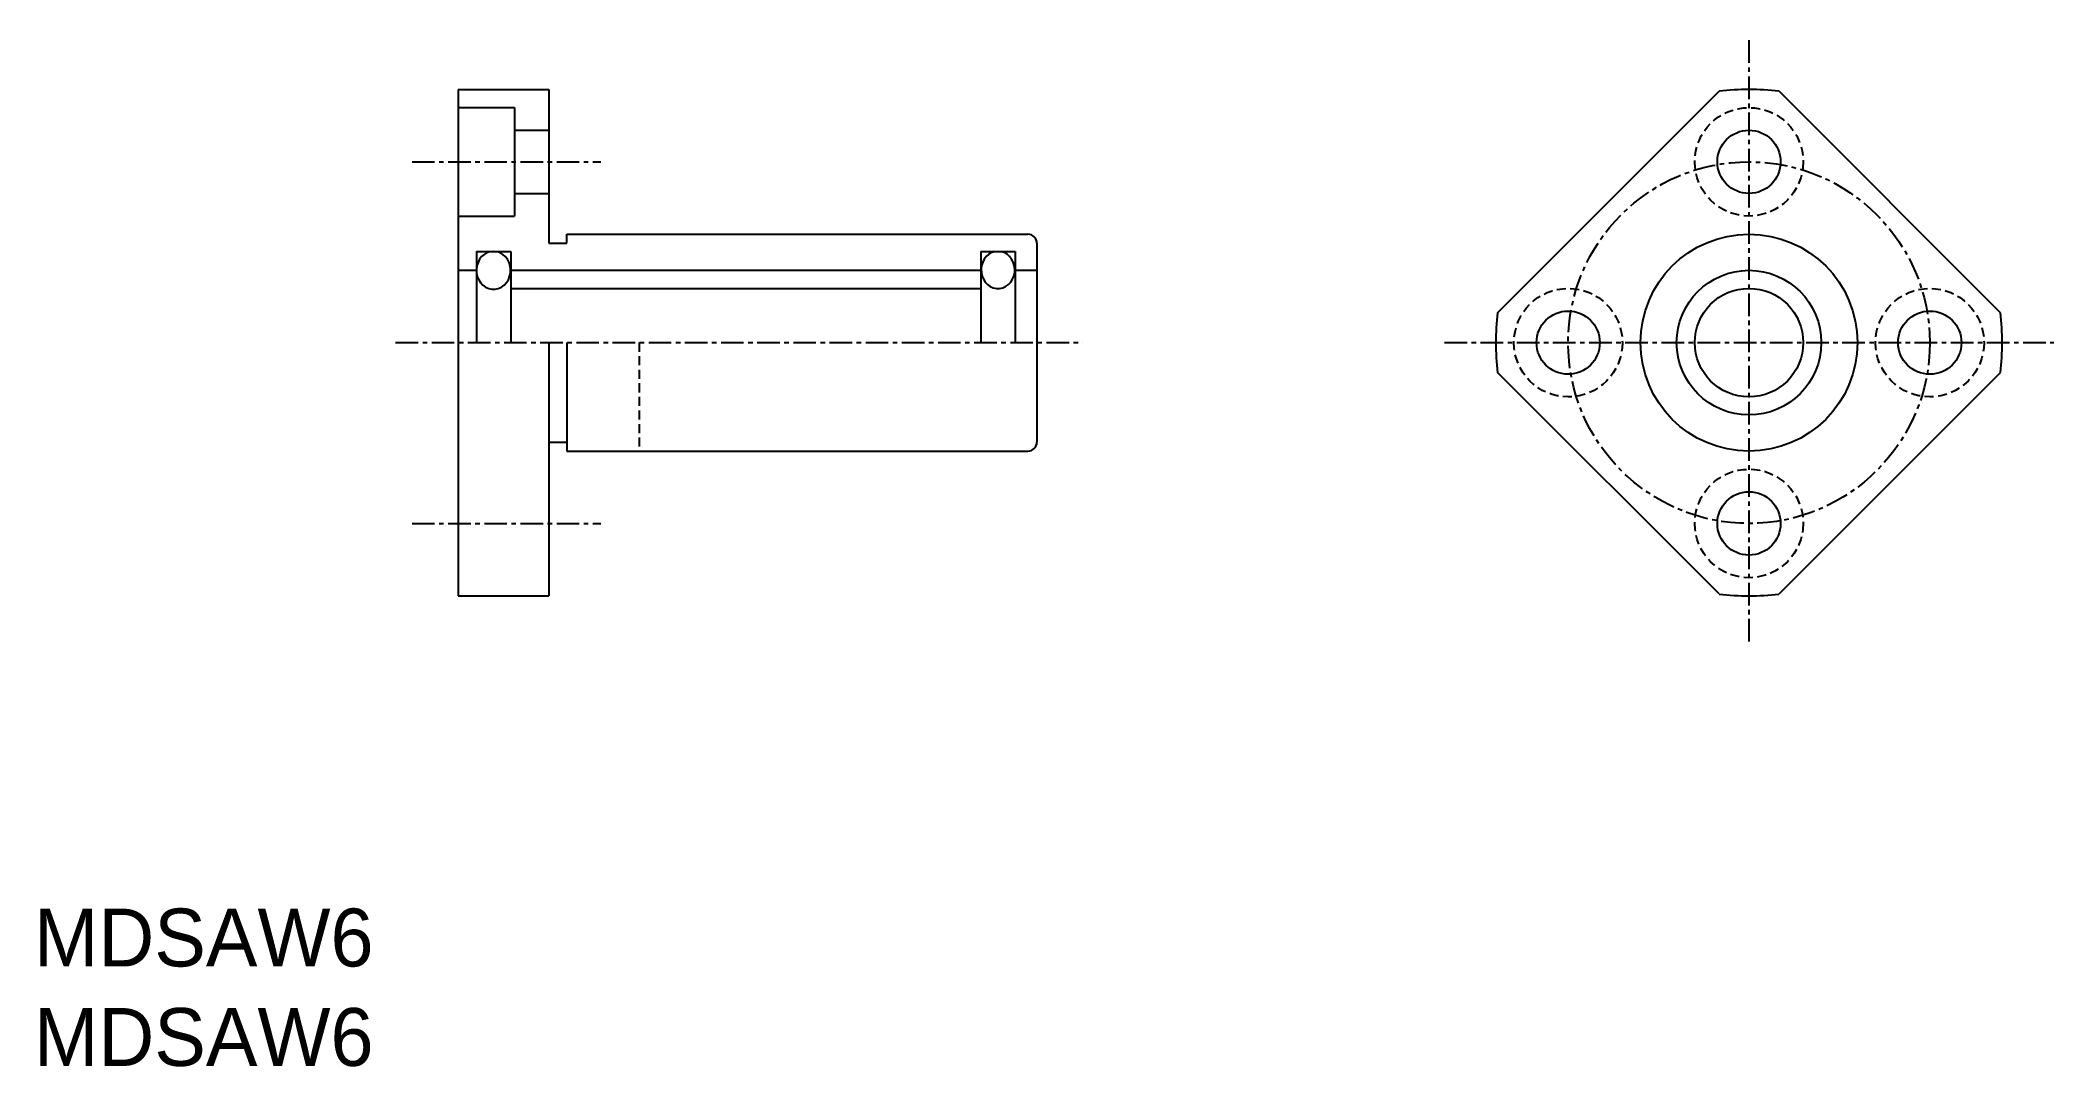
# Model space of a CAD drawing. Extents: x 10 to 122, y 10 to 67.
import ezdxf

# ---------------------------------------------------------------- set-up
doc = ezdxf.new("R2010")
doc.units = 0
doc.linetypes.add('CENTER', pattern=[2, 1.25, -0.25, 0.25, -0.25])
doc.linetypes.add('DASHED', pattern=[0.75, 0.5, -0.25])
doc.layers.get('0').update_dxf_attribs({"linetype": 'CONTINUOUS'})
doc.layers.add('CENTER', color=1, linetype='CENTER')

msp = doc.modelspace()

# ---------------------------------------------------------------- linework, layer by layer
at = {"color": 7, "linetype": 'CONTINUOUS'}
for p, q in [((33.47, 64), (33.47, 36)), ((33.47, 64), (38.47, 64)), ((38.47, 64), (38.47, 55.5)), ((90.95, 51.65), (103.2, 63.9)), ((118.76, 51.65), (106.51, 63.9)), ((33.47, 63), (36.57, 63)), ((36.57, 63), (36.57, 57)), ((36.57, 61.75), (38.47, 61.75)), ((36.57, 58.25), (38.47, 58.25)), ((33.47, 57), (36.57, 57)), ((39.47, 56), (64.97, 56)), ((39.47, 55.5), (39.47, 56)), ((34.47, 55.05), (36.37, 55.05)), ((34.47, 55.05), (34.47, 50)), ((36.37, 55.05), (36.37, 50)), ((38.47, 55.5), (39.47, 55.5)), ((62.37, 55.05), (64.27, 55.05)), ((62.37, 55.05), (62.37, 50)), ((64.27, 55.05), (64.27, 50)), ((65.47, 55.5), (65.47, 44.5)), ((33.47, 54), (34.47, 54)), ((34.47, 53.79), (34.47, 53.79)), ((36.37, 54), (62.37, 54)), ((64.27, 54), (65.47, 54)), ((34.47, 52.53), (34.47, 52.53)), ((36.37, 53), (62.37, 53)), ((38.47, 50), (38.47, 36)), ((39.47, 50), (39.47, 44)), ((103.2, 36.1), (90.95, 48.35)), ((106.51, 36.1), (118.76, 48.35)), ((38.47, 44.5), (39.47, 44.5)), ((39.47, 44), (64.97, 44)), ((33.47, 36), (38.47, 36))]:
    msp.add_line(p, q, dxfattribs=at)
at = {"color": 3, "linetype": 'DASHED'}
msp.add_line((43.47, 50), (43.47, 44), dxfattribs=at)
at = {"color": 7, "linetype": 'CONTINUOUS', "flags": 128}
for points in [[(35.42, 55.05), (35.24, 55.03), (35.06, 54.98), (34.9, 54.88), (34.76, 54.76), (34.65, 54.61), (34.56, 54.44), (34.5, 54.25), (34.47, 54.05), (34.48, 53.85), (34.52, 53.66), (34.6, 53.48), (34.7, 53.32), (34.83, 53.18), (34.98, 53.07), (35.15, 53), (35.33, 52.96), (35.51, 52.96), (35.68, 53), (35.85, 53.07), (36, 53.18), (36.13, 53.32), (36.24, 53.48), (36.31, 53.66), (36.35, 53.85), (36.36, 54.05), (36.34, 54.25), (36.28, 54.44), (36.19, 54.61), (36.07, 54.76), (35.93, 54.88), (35.77, 54.98), (35.6, 55.03)], [(63.32, 55.05), (63.14, 55.03), (62.97, 54.98), (62.81, 54.89), (62.67, 54.77), (62.56, 54.62), (62.47, 54.45), (62.41, 54.26), (62.39, 54.07), (62.4, 53.87), (62.44, 53.68), (62.51, 53.51), (62.61, 53.35), (62.74, 53.21), (62.89, 53.1), (63.05, 53.03), (63.23, 52.99), (63.4, 52.99), (63.58, 53.03), (63.74, 53.1), (63.89, 53.21), (64.02, 53.35), (64.12, 53.51), (64.2, 53.68), (64.24, 53.87), (64.25, 54.07), (64.22, 54.26), (64.16, 54.45), (64.07, 54.62), (63.96, 54.77), (63.82, 54.89), (63.66, 54.98), (63.49, 55.03)]]:
    msp.add_lwpolyline(points, close=True, dxfattribs=at)
at = {"color": 3, "linetype": 'DASHED'}
for centre in [(104.85, 60), (94.85, 50), (114.85, 50), (104.85, 40)]:
    msp.add_circle(centre, 3, dxfattribs=at)
at = {"color": 7, "linetype": 'CONTINUOUS'}
for centre, radius in [((104.85, 60), 1.75), ((104.85, 50), 6), ((104.85, 50), 4), ((104.85, 50), 3), ((94.85, 50), 1.75), ((114.85, 50), 1.75), ((104.85, 40), 1.75)]:
    msp.add_circle(centre, radius, dxfattribs=at)
for centre, radius, start, end in [((104.85, 50), 14, 83.2132, 96.7868), ((64.97, 55.5), 0.5, 0, 90), ((104.85, 50), 14, 173.2132, 186.7868), ((104.85, 50), 14, 353.2132, 6.7868), ((64.97, 44.5), 0.5, 270, 0), ((104.85, 50), 14, 263.2132, 276.7868)]:
    msp.add_arc(centre, radius, start, end, dxfattribs=at)
at = {"layer": 'CENTER', "color": 1, "linetype": 'CENTER'}
for p, q in [((104.85, 66.72), (104.85, 33.28)), ((30.91, 60), (41.36, 60)), ((30, 50), (68.01, 50)), ((88.01, 50), (121.7, 50)), ((30.91, 40), (41.36, 40))]:
    msp.add_line(p, q, dxfattribs=at)
msp.add_circle((104.85, 50), 10, dxfattribs=at)

# ---------------------------------------------------------------- texts
at = {"color": 7, "linetype": 'CONTINUOUS'}
for p in [(10, 15.5), (10, 10)]:
    msp.add_text('MDSAW6', height=3.2, dxfattribs=at).set_placement(p)

doc.saveas('drawing.dxf')
